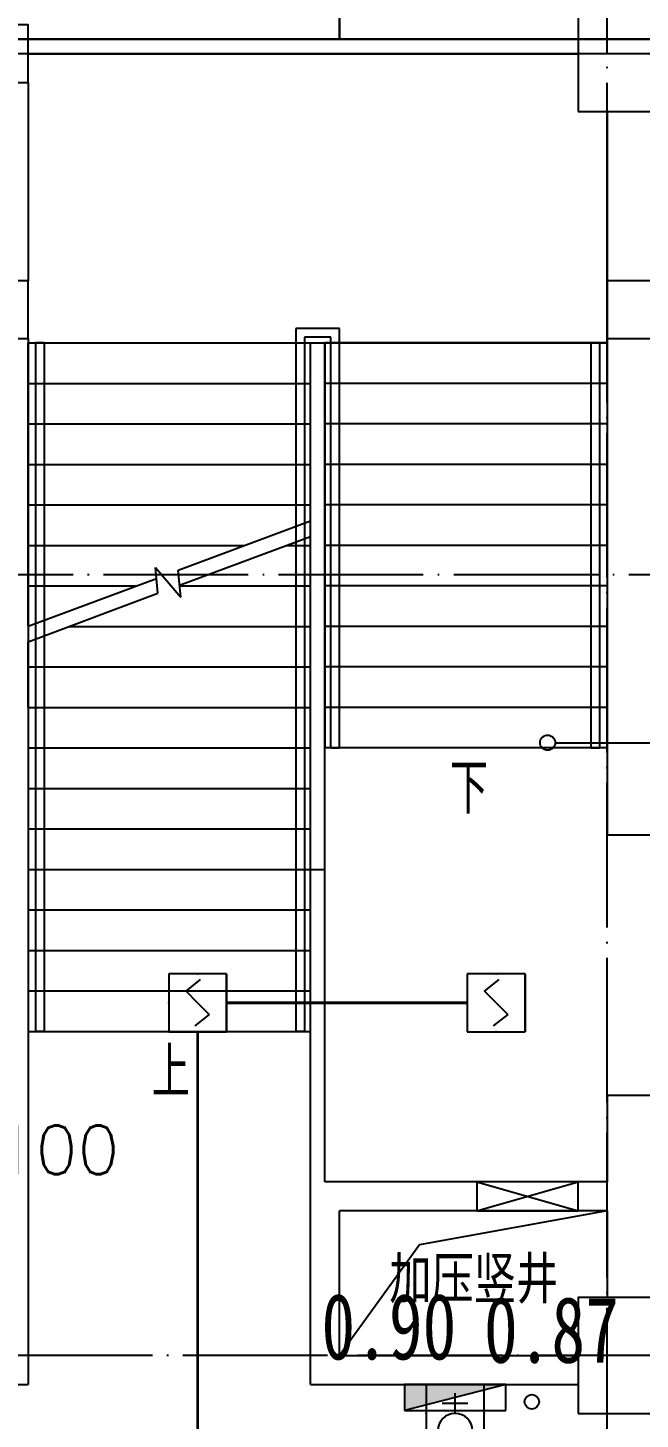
# Model space of a CAD drawing. Extents: x -1262219 to 73468, y -207485 to 163917.
# Drawn here: x -626878 to -622646, y 8560 to 18179 of the extents above; entities that cross this region are included whole.
import ezdxf
from ezdxf.enums import TextEntityAlignment as Align

# ---------------------------------------------------------------- set-up
doc = ezdxf.new("R2010")
doc.units = 0
doc.header["$LTSCALE"] = 500
doc.header["$MEASUREMENT"] = 0
doc.linetypes.add('X-104 13#平面$0$DOTE', pattern=[2.42, 2, -0.2, 0.02, -0.2])
doc.layers.get('0').update_dxf_attribs({"linetype": 'CONTINUOUS'})
for name, color, linetype in [('CABLETRAY_DIM', 3, 'CONTINUOUS'), ('EQUIP-消防', 3, 'CONTINUOUS'), ('WIRE-消防', 4, 'TG_FS'), ('X-104 13#平面$0$01-标注_符号', 200, 'CONTINUOUS'), ('X-104 13#平面$0$02-TEXT_房间', 7, 'CONTINUOUS'), ('X-104 13#平面$0$A-E_栏杆', 232, 'CONTINUOUS'), ('X-104 13#平面$0$A-E_电梯', 171, 'CONTINUOUS'), ('X-104 13#平面$0$A-TECH_暖通', 6, 'CONTINUOUS'), ('X-104 13#平面$0$A-TECH_水', 3, 'CONTINUOUS'), ('X-104 13#平面$0$A_AXIS-轴线', 36, 'X-104 13#平面$0$DOTE'), ('X-104 13#平面$0$A_STR-砌块墙', 121, 'CONTINUOUS'), ('X-104 13#平面$0$A_STR-砼柱', 51, 'CONTINUOUS'), ('X-104 13#平面$0$DIM_SYMB', 3, 'CONTINUOUS'), ('X-104 13#平面$0$M-道路 边线', 151, 'CONTINUOUS')]:
    doc.layers.add(name, color=color, linetype=linetype)
doc.layers.add('X-104 13#平面$0$000套内', color=226, linetype='CONTINUOUS', lineweight=30, plot=False)
doc.layers.add('X-104 13#平面$0$04-不打印_辅助线', color=165, linetype='CONTINUOUS', plot=False)
doc.styles.add('_TCH_DIM', font='SIMPLEX', dxfattribs={"bigfont": 'GBCBIG'})
doc.styles.add('_TEL_DIM', font='SIMPLEX', dxfattribs={"width": 0.8, "height": 3.5, "bigfont": 'JD'})
doc.styles.add('TG_LINETYPE', font='SIMPLEX', dxfattribs={"width": 0.8, "height": 3, "bigfont": 'HZTXT'})
doc.styles.add('X-104 13#平面$0$_TCH_DIM', font='ros1.shx', dxfattribs={"width": 0.8, "bigfont": 'jd.shx'})
doc.styles.add('X-104 13#平面$0$_TCH_SPACE', font='STXIHEI.TTF', dxfattribs={"width": 0.75, "height": 5})
doc.linetypes.add('TG_FS', pattern='A,2,-0.6,["FS",TG_LINETYPE,S=0.1,R=0,X=-0.5,Y=-0.15],0', length=2.6)

# ---------------------------------------------------------------- blocks, each defined once
blk = doc.blocks.new('X-104 13#平面$0$轴网')
at = {"layer": 'X-104 13#平面$0$A_AXIS-轴线', "linetype": 'X-104 13#平面$0$DOTE'}
for p, q in [((57500, -7401), (57500, 24620.3)), ((60408.4, 18000), (-2925, 18000)), ((60408.4, 9000), (-2925, 9000))]:
    blk.add_line(p, q, dxfattribs=at)
blk = doc.blocks.new('X-104 13#平面$0$$TwtSys$00000434')
for p, q in [((-0.5, 0.5), (-0.5, -0.5)), ((-0.5, -0.5), (0.5, 0.5)), ((0.5, 0.5), (-0.5, 0.5)), ((0.5, -0.5), (0.5, 0.5)), ((-0.5, -0.5), (0.5, -0.5))]:
    blk.add_line(p, q)
blk.add_solid([(0.5, -0.5), (0.5, 0.5), (-0.5, -0.5)])
blk = doc.blocks.new('X-104 13#平面$0$A$C55540B70')
at = {"layer": 'X-104 13#平面$0$A-TECH_水'}
blk.add_circle((-520, 8680), 50, dxfattribs=at)
at = {"layer": 'X-104 13#平面$0$A-TECH_水', "xscale": -700, "yscale": -180, "zscale": 700}
blk.add_blockref('X-104 13#平面$0$$TwtSys$00000434', (-1050, 8710), dxfattribs=at)
blk = doc.blocks.new('*U87')
blk.add_lwpolyline([(200, 0), (200, 700), (0, 700), (0, 0), (200, 0), (0, 700), (0, 0), (200, 700)])
blk = doc.blocks.new('X-104 13#平面$0$A$C0BB3323F')
at = {"layer": 'X-104 13#平面$0$M-道路 边线', "ltscale": 0.5}
blk.add_arc((54069.2, 17783.3), 8000, 0.02044, 119.60761, dxfattribs=at)
blk = doc.blocks.new('_FZHK')
blk.add_lwpolyline([(-0.5, -0.5), (0.5, -0.5), (0.5, 0.5), (-0.5, 0.5)], close=True)
blk = doc.blocks.new('X-104 13#平面')
at = {"layer": 'X-104 13#平面$0$000套内'}
blk.add_lwpolyline([(7100, -1550), (21950, -1550), (21950, -950), (48400, -950), (48400, 11050), (53400, 11050), (53400, 18100), (58250, 18100), (58250, 18890), (53289.1, 23052.7), (37950, 14213.3), (37950, 10050), (12454.9, 10050), (4447.4, 15350), (4100, 15350), (4100, 6300), (7100, 6300), (7100, -1550)], dxfattribs=at)
blk.add_lwpolyline([(56445.6, 20404.1), (53289.1, 23052.7), (48392.1, 20230.7), (49171, 17336.9), (52006.2, 18100), (55650, 18100), (55650, 19456)], close=True, dxfattribs=at)
at = {"layer": 'X-104 13#平面$0$01-标注_符号'}
blk.add_line((57141.5, 13236.7), (59041.6, 13236.7), dxfattribs=at)
blk.add_circle((57089.1, 13236.7), 52.4, dxfattribs=at)
at = {"layer": 'X-104 13#平面$0$A-E_栏杆'}
for p, q in [((55650, 16100), (55350, 16100)), ((55350, 16100), (55350, 11240)), ((55650, 13200), (55650, 16100)), ((53550, 16000), (53550, 11240)), ((53610, 16000), (53550, 16000)), ((53610, 16000), (53610, 11240)), ((55590, 16040), (55410, 16040)), ((55410, 16040), (55410, 11240)), ((55590, 13200), (55590, 16040)), ((57390, 13200), (57390, 16000)), ((57390, 16000), (57450, 16000)), ((57450, 13200), (57450, 16000)), ((55590, 13200), (55650, 13200)), ((57390, 13200), (57450, 13200)), ((53610, 11240), (53550, 11240)), ((55410, 11240), (55350, 11240))]:
    blk.add_line(p, q, dxfattribs=at)
at = {"layer": 'X-104 13#平面$0$A-E_电梯'}
for p, q in [((57300, 18000), (53500, 18000)), ((53500, 17800), (53500, 16430)), ((57500, 16430), (57500, 17600)), ((53500, 16030), (53500, 16000)), ((53500, 14041.5), (53500, 16000)), ((53500, 16000), (55450, 16000)), ((53500, 16000), (57500, 16000)), ((55450, 14769.8), (55450, 16000)), ((55550, 16000), (55550, 13200)), ((57500, 16000), (55550, 16000)), ((57500, 16000), (57500, 16030)), ((57500, 16000), (57500, 13200)), ((53500, 15720), (55450, 15720)), ((57500, 15720), (55550, 15720)), ((53500, 15440), (55450, 15440)), ((57500, 15440), (55550, 15440)), ((53500, 15160), (55450, 15160)), ((57500, 15160), (55550, 15160)), ((53500, 14880), (55450, 14880)), ((57500, 14880), (55550, 14880)), ((54535.5, 14428.3), (55450, 14769.8)), ((54545.4, 14325.2), (55450, 14663.1)), ((55450, 13480), (55450, 14663.1)), ((53500, 14600), (54995.3, 14600)), ((55281.1, 14600), (55450, 14600)), ((57500, 14600), (55550, 14600)), ((54395.8, 14269.3), (54378.7, 14447)), ((54378.7, 14447), (54553.4, 14242.4)), ((53500, 14041.5), (54385.9, 14372.4)), ((54553.4, 14242.4), (54535.5, 14428.3)), ((53500, 14320), (54245.6, 14320)), ((53500, 13934.8), (54395.8, 14269.3)), ((54549.7, 14320), (55450, 14320)), ((57500, 14320), (55550, 14320)), ((53781.7, 14040), (55450, 14040)), ((57500, 14040), (55550, 14040)), ((53500, 13480), (53500, 13934.8)), ((53500, 13760), (55450, 13760)), ((57500, 13760), (55550, 13760)), ((53500, 13480), (55450, 13480)), ((57500, 13480), (55550, 13480)), ((53500, 13200), (55450, 13200)), ((57500, 13200), (55550, 13200)), ((53500, 12920), (55450, 12920)), ((53500, 12640), (55450, 12640)), ((53500, 12360), (55450, 12360)), ((55450, 12360), (55550, 12360)), ((53500, 12080), (55450, 12080)), ((53500, 11800), (55450, 11800)), ((53500, 11520), (55450, 11520)), ((53500, 11240), (55450, 11240))]:
    blk.add_line(p, q, dxfattribs=at)
at = {"layer": 'X-104 13#平面$0$A_AXIS-轴线', "linetype": 'X-104 13#平面$0$DOTE'}
blk.add_line((39500, 14400), (60408.4, 14400), dxfattribs=at)
at = {"layer": 'X-104 13#平面$0$A_STR-砌块墙'}
for p, q in [((53500, 18000), (55650, 18000)), ((55650, 18000), (57300, 18000)), ((53500, 17800), (53500, 16430)), ((57500, 17600), (57500, 16430)), ((53500, 16030), (53500, 14900)), ((55450, 10100), (55450, 16000)), ((55450, 16000), (55550, 16000)), ((55550, 10200), (55550, 16000)), ((57500, 16030), (57500, 12600)), ((53500, 14900), (53500, 11050)), ((57500, 12600), (58100, 12600)), ((53500, 11050), (53500, 8800)), ((57500, 10800), (58100, 10800)), ((57500, 10800), (57500, 10200)), ((57500, 10200), (55550, 10200)), ((55450, 8800), (55450, 10100)), ((55650, 9000), (55650, 10000)), ((57500, 10000), (55650, 10000)), ((57500, 10000), (57500, 9400)), ((55650, 9000), (57300, 9000)), ((52700, 8800), (53500, 8800)), ((55450, 8800), (57300, 8800))]:
    blk.add_line(p, q, dxfattribs=at)
at = {"layer": 'X-104 13#平面$0$DIM_SYMB'}
for points in [[(56525, 13200, 0, 0, 0), (56525, 17000, 0, 0, 0), (54475, 17000, 0, 0, 0), (54475, 15460, 80, 0, 0), (54475, 15160, 0, 0, 0)], [(54475, 11240, 0, 0, 0), (54475, 13180, 80, 0, 0), (54475, 13480, 0, 0, 0)]]:
    blk.add_lwpolyline(points, format="xyseb", dxfattribs=at)
blk.add_lwpolyline([(57500, 10000), (56203.9, 9764.9), (55650, 9000)], dxfattribs=at)
for name, p in [('X-104 13#平面$0$A$C55540B70', (57500, 0)), ('X-104 13#平面$0$A$C0BB3323F', (-900, -1700)), ('X-104 13#平面$0$轴网', (0, 0))]:
    blk.add_blockref(name, p)
at = {"layer": 'X-104 13#平面$0$A-TECH_暖通', "rotation": 270}
blk.add_blockref('*U87', (56600, 10200), dxfattribs=at)
at = {"layer": 'X-104 13#平面$0$A_STR-砼柱'}
for p, xscale, yscale, zscale in [((57600, 18000), 600, 800, 800), ((53400, 18000), 200, 400, 400), ((53400, 16230), 200, 400.0000000000018, 400.0000000000018), ((57700, 16230), 400, 400, 400), ((57600, 9000), 600, 800, 800)]:
    blk.add_blockref('_FZHK', p, dxfattribs=dict(at, xscale=xscale, yscale=yscale, zscale=zscale))
at = {"layer": 'X-104 13#平面$0$02-TEXT_房间', "style": 'X-104 13#平面$0$_TCH_SPACE', "width": 0.75}
blk.add_text('加压竖井', height=285.43, dxfattribs=at).set_placement((55994.7, 9392.4))
at = {"layer": 'X-104 13#平面$0$04-不打印_辅助线', "style": 'X-104 13#平面$0$_TCH_SPACE', "width": 0.75}
for s, p in [('0.90', (55526, 8972.7)), ('0.87', (56649.6, 8949.8))]:
    blk.add_text(s, height=456.68, dxfattribs=at).set_placement(p)
at = {"layer": 'X-104 13#平面$0$DIM_SYMB', "color": 7, "style": 'X-104 13#平面$0$_TCH_DIM', "width": 0.8}
for s, p in [('下', (56413.2, 12745)), ('上', (54352.4, 10785))]:
    blk.add_text(s, height=347.3, dxfattribs=at).set_placement(p)
blk = doc.blocks.new('$equip_U$00000201(HT0787)')
at = {"color": 3}
for p, q in [((0.5, 0.5), (-0.5, 0.5)), ((-0.5, 0.5), (-0.5, -0.5)), ((0.5, -0.5), (0.5, 0.5)), ((-0.2, 0.2), (0.05, 0.4)), ((0, 0), (-0.2, 0.2)), ((0, 0), (0.2, -0.2)), ((0.2, -0.2), (-0.05, -0.4)), ((-0.5, -0.5), (0.5, -0.5))]:
    blk.add_line(p, q, dxfattribs=at)
for points, const_width in [([(-0.5, 0.5), (0.5, 0.5)], 0.025), ([(-0.5, -0.5), (-0.5, 0.5)], 0.025), ([(0.5, 0.5), (0.5, -0.5)], 0.025), ([(0.05, 0.4), (-0.2, 0.2), (0.2, -0.2), (-0.05, -0.4)], 0.0125), ([(0.5, -0.5), (-0.5, -0.5)], 0.025)]:
    blk.add_lwpolyline(points, dxfattribs=dict(at, const_width=const_width))
blk.add_lwpolyline([(0.5, 0.5), (0.5, -0.5)], dxfattribs=at)
for p in [(0, 0.5), (-0.5, 0), (0.5, 0), (0, -0.5)]:
    blk.add_point(p)
at = {"color": 7, "style": '_TEL_DIM', "flags": 1}
blk.add_attdef('A', text='', height=0.000025, dxfattribs=at).set_placement((0, 0), align=Align.MIDDLE_CENTER)
blk = doc.blocks.new('$equip_U$00000278(HT0787)')
at = {"color": 3}
for p, q in [((-0.5, 1), (-0.5, 0)), ((0.5, 1), (-0.5, 1)), ((0.5, 0), (0.5, 1)), ((-0.5, 0), (0.5, 0))]:
    blk.add_line(p, q, dxfattribs=at)
for p, q in [((0, 0.5), (0, 0.15)), ((-0.219, 0.331), (0.222, 0.331))]:
    blk.add_line(p, q)
at = {"color": 3, "const_width": 0.025}
for points in [[(-0.5, 0), (-0.5, 1)], [(-0.5, 1), (0.5, 1)], [(0.5, 1), (0.5, 0)], [(0.5, 0), (-0.5, 0)]]:
    blk.add_lwpolyline(points, dxfattribs=at)
blk.add_arc((0, 0.8), 0.3, 180, 0)
for p in [(0, 1), (-0.5, 0.5), (0.5, 0.5), (0, 0)]:
    blk.add_point(p)
at = {"color": 7, "style": '_TEL_DIM', "flags": 1}
for tag in ['A', 'REMARK']:
    blk.add_attdef(tag, text='', height=0.000025, dxfattribs=at).set_placement((0, 0), align=Align.MIDDLE_CENTER)

msp = doc.modelspace()

# ---------------------------------------------------------------- linework, layer by layer
at = {"layer": 'WIRE-消防', "const_width": 20}
for points in [[(-625505, 11438.5), (-623841.6, 11438.5)], [(-625705, 11238.5), (-625705, 5492.6)]]:
    msp.add_lwpolyline(points, dxfattribs=at)

# ---------------------------------------------------------------- block references
msp.add_blockref('X-104 13#平面', (-680375.2, 0))
at = {"layer": 'EQUIP-消防', "xscale": 400, "yscale": 400, "zscale": 400}
for p in [(-625705, 11438.5), (-623641.6, 11438.5)]:
    msp.add_blockref('$equip_U$00000201(HT0787)', p, dxfattribs=at)
at = {"layer": 'EQUIP-消防', "xscale": 400, "yscale": 400, "zscale": 400, "rotation": 180}
msp.add_blockref('$equip_U$00000278(HT0787)', (-623925.2, 8800), dxfattribs=at)

# ---------------------------------------------------------------- texts
at = {"layer": 'CABLETRAY_DIM', "color": 7, "style": '_TCH_DIM'}
msp.add_text('（100+50+50）x100', height=337.589, dxfattribs=at).set_placement((-630624, 10253.2))

doc.saveas('drawing.dxf')
